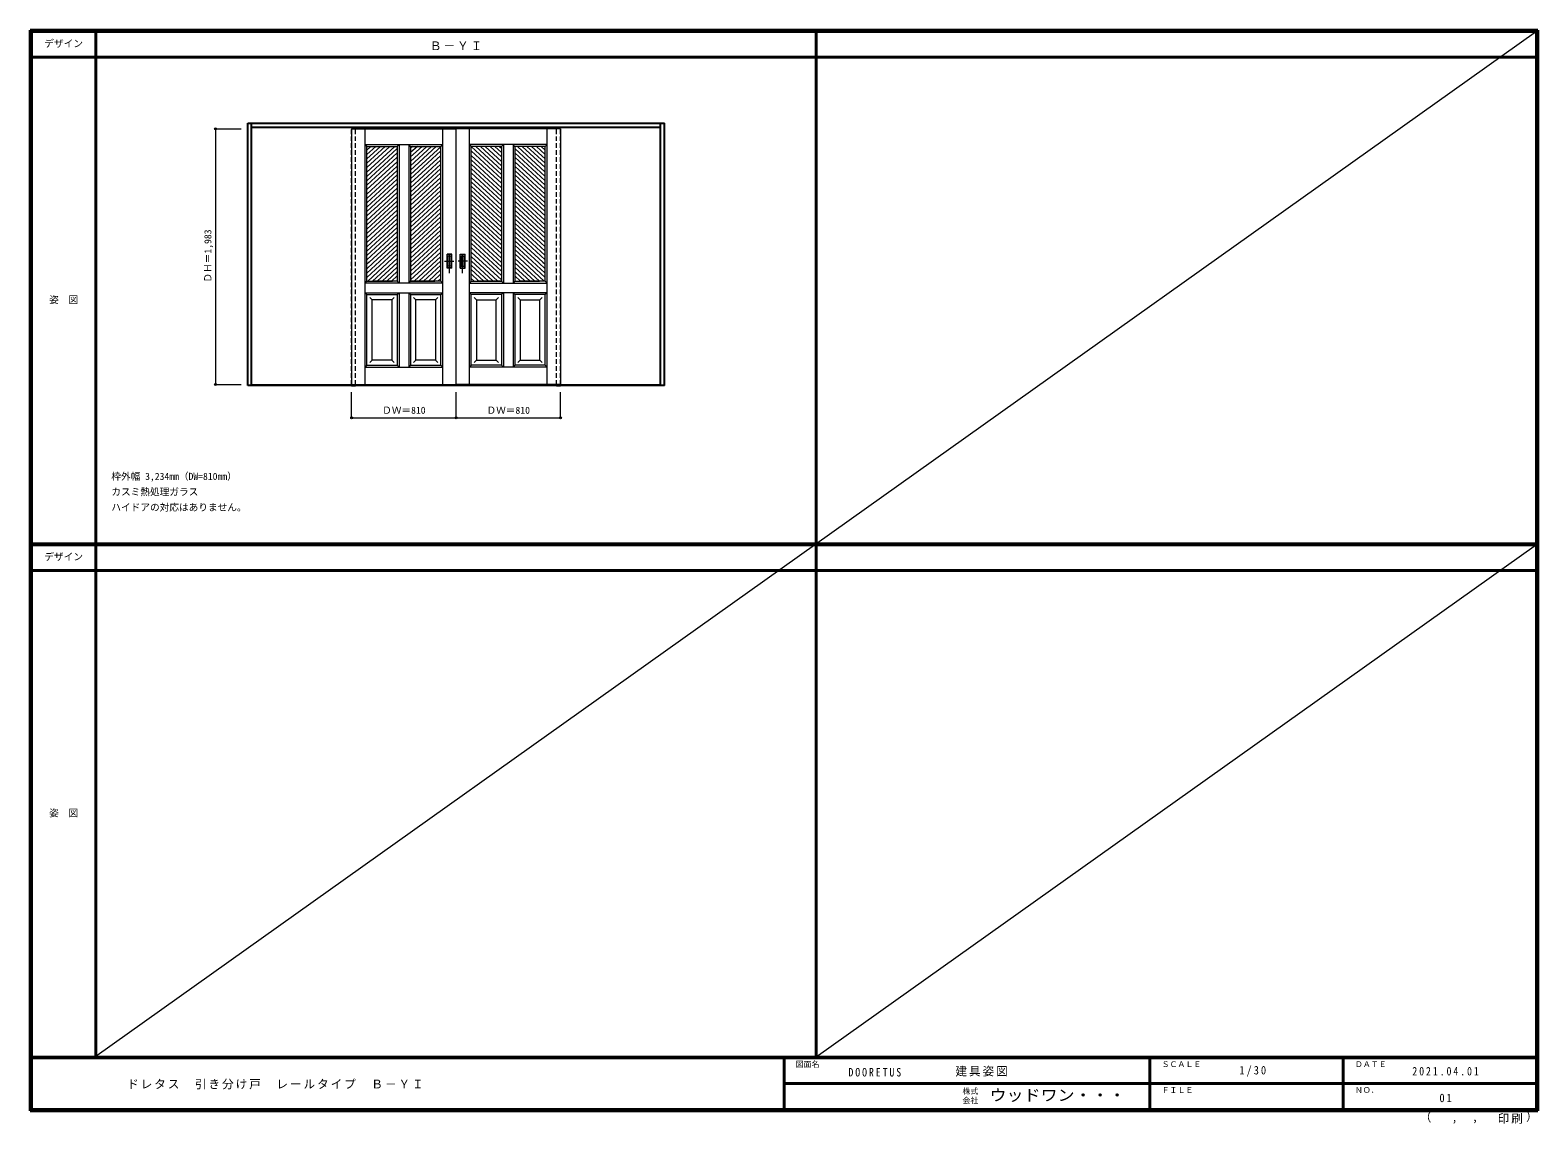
# Model space of a CAD drawing. Units: millimetres, scale not verified. Extents: x -6000 to 5700, y -4307 to 4175.
import ezdxf
from ezdxf.enums import TextEntityAlignment as Align

# ---------------------------------------------------------------- set-up
doc = ezdxf.new("R2010")
doc.units = ezdxf.units.MM
doc.header["$LTSCALE"] = 30
doc.header["$PDMODE"] = 32
doc.header["$PDSIZE"] = 15
doc.linetypes.add('CHAIN1', pattern=[8, 5, -1, 1, -1])
doc.linetypes.add('DASHED1', pattern=[1.8, 1.2, -0.6])
for name, color, linetype, lineweight in [('0-2_扉', 7, 'Continuous', 18), ('0-4_枠', 3, 'Continuous', 25), ('0-6_引手', 7, 'Continuous', 18), ('0-B_寸法', 4, 'Continuous', 9), ('0-C_ハッチ', 4, 'Continuous', 9), ('F-1_枠', 6, 'Continuous', 40), ('F-A_文字', 7, 'Continuous', 18)]:
    doc.layers.add(name, color=color, linetype=linetype, lineweight=lineweight)
doc.layers.add('0-A_文字', color=7, linetype='Continuous')
doc.styles.add('ＭＳ ゴシック', font='')
doc.styles.get('ＭＳ ゴシック').set_extended_font_data('MS Gothic')

msp = doc.modelspace()

# ---------------------------------------------------------------- linework, layer by layer
at = {"layer": '0-2_扉', "color": 4, "linetype": 'DASHED1', "lineweight": 9}
for p, q in [((-3505, 1425.5), (-3505, 3423)), ((-3475, 1425.5), (-3475, 3423)), ((-1915, 1425.5), (-1915, 3423)), ((-1885, 1425.5), (-1885, 3423))]:
    msp.add_line(p, q, dxfattribs=at)
at = {"layer": '0-2_扉'}
for p, q in [((-3505, 3409), (-3505, 1426)), ((-3505, 3409), (-2698, 3409)), ((-3401.5, 1426), (-3401.5, 3409)), ((-2798.5, 1426), (-2798.5, 3409)), ((-2695, 3409), (-2698, 3409)), ((-2695, 1426), (-2695, 3409)), ((-2695, 1426), (-2695, 3409)), ((-2695, 3409), (-2692, 3409)), ((-1885, 3409), (-2692, 3409)), ((-2591.5, 1426), (-2591.5, 3409)), ((-1988.5, 1426), (-1988.5, 3409)), ((-1885, 3409), (-1885, 1426)), ((-3401.5, 3289), (-3060, 3289)), ((-3152.5, 3274), (-3137.5, 3289)), ((-3137.5, 3289), (-3137.5, 2214)), ((-3062.5, 3289), (-3062.5, 2214)), ((-3047.5, 3274), (-3062.21, 3288.71)), ((-3060, 3289), (-2798.5, 3289)), ((-2798.5, 3289), (-2813.5, 3274)), ((-2591.5, 3289), (-2576.5, 3274)), ((-2330, 3289), (-2591.5, 3289)), ((-2342.5, 3274), (-2327.79, 3288.71)), ((-1988.5, 3289), (-2330, 3289)), ((-2327.5, 3289), (-2327.5, 2214)), ((-2237.5, 3274), (-2252.5, 3289)), ((-2252.5, 3289), (-2252.5, 2214)), ((-3386.5, 2360.24), (-3386.5, 3274)), ((-3152.5, 3274), (-3152.5, 2986)), ((-3047.5, 3274), (-3047.5, 2986)), ((-3047.5, 3274), (-2813.5, 3274)), ((-2813.5, 2229), (-2813.5, 3274)), ((-2342.5, 3274), (-2576.5, 3274)), ((-2576.5, 2229), (-2576.5, 3274)), ((-2342.5, 3274), (-2342.5, 2986)), ((-2237.5, 3274), (-2237.5, 2986)), ((-2003.5, 2360.24), (-2003.5, 3274)), ((-3386.31, 3091), (-3386.5, 3091)), ((-2003.69, 3091), (-2003.5, 3091)), ((-3152.5, 2986), (-3152.5, 2229)), ((-3047.5, 2986), (-3047.5, 2229)), ((-2342.5, 2986), (-2342.5, 2229)), ((-2237.5, 2986), (-2237.5, 2229)), ((-3386.5, 2229), (-3386.5, 2371.05)), ((-2003.5, 2229), (-2003.5, 2371.05)), ((-3401.5, 2214), (-3386.5, 2229)), ((-3386.5, 2229), (-3187.5, 2229)), ((-3152.5, 2229), (-3341.5, 2229)), ((-3152.5, 2229), (-3137.5, 2214)), ((-3062.5, 2214), (-3047.5, 2229)), ((-3047.5, 2229), (-2858.5, 2229)), ((-2813.5, 2229), (-3047.5, 2229)), ((-2576.5, 2229), (-2342.5, 2229)), ((-2342.5, 2229), (-2531.5, 2229)), ((-2327.5, 2214), (-2342.5, 2229)), ((-2237.5, 2229), (-2252.5, 2214)), ((-2237.5, 2229), (-2048.5, 2229)), ((-2003.5, 2229), (-2202.5, 2229)), ((-1988.5, 2214), (-2003.5, 2229)), ((-3062.5, 2214), (-3401.5, 2214)), ((-3401.5, 2139), (-3062.5, 2139)), ((-3386.5, 1576), (-3386.5, 2124)), ((-3152.5, 2124), (-3137.5, 2139)), ((-3152.5, 2124), (-3152.5, 1576)), ((-3137.5, 2139), (-3137.5, 1561)), ((-3062.5, 2139), (-3062.5, 1561)), ((-3062.5, 2139), (-3047.5, 2124)), ((-3062.5, 2139), (-2798.5, 2139)), ((-3047.5, 2124), (-3047.5, 1576)), ((-3047.5, 2124), (-2813.5, 2124)), ((-2327.5, 2139), (-2591.5, 2139)), ((-2342.5, 2124), (-2576.5, 2124)), ((-2327.5, 2139), (-2342.5, 2124)), ((-2342.5, 2124), (-2342.5, 1576)), ((-2327.5, 2214), (-1988.5, 2214)), ((-2327.5, 2139), (-2327.5, 1561)), ((-1988.5, 2139), (-2327.5, 2139)), ((-2252.5, 2139), (-2252.5, 1561)), ((-2237.5, 2124), (-2252.5, 2139)), ((-2237.5, 2124), (-2237.5, 1576)), ((-2003.5, 1576), (-2003.5, 2124)), ((-3346.46, 2084), (-3364.14, 2101.68)), ((-3192.46, 2084), (-3346.5, 2084)), ((-3346.5, 1616), (-3346.5, 2084)), ((-3192.5, 2084), (-3192.5, 1616)), ((-3192.46, 2084), (-3174.79, 2101.68)), ((-3007.5, 2084), (-3025.18, 2101.68)), ((-3007.5, 1617.43), (-3007.5, 2084)), ((-2853.5, 2084), (-3007.5, 2084)), ((-2853.5, 2084), (-2835.82, 2101.68)), ((-2853.5, 2084), (-2853.5, 1616)), ((-2536.5, 2084), (-2554.18, 2101.68)), ((-2536.5, 2084), (-2382.5, 2084)), ((-2536.5, 2084), (-2536.5, 1616)), ((-2382.5, 2084), (-2364.82, 2101.68)), ((-2382.5, 1617.43), (-2382.5, 2084)), ((-2197.54, 2084), (-2215.21, 2101.68)), ((-2197.54, 2084), (-2043.5, 2084)), ((-2197.5, 2084), (-2197.5, 1616)), ((-2043.54, 2084), (-2025.86, 2101.68)), ((-2043.5, 1616), (-2043.5, 2084)), ((-3386.5, 1576), (-3152.5, 1576)), ((-3346.5, 1616), (-3364.18, 1598.32)), ((-3346.5, 1616), (-3346.5, 1617.43)), ((-3192.5, 1616), (-3346.5, 1616)), ((-3192.5, 1616), (-3174.82, 1598.32)), ((-3152.5, 1576), (-3137.5, 1561)), ((-3047.5, 1576), (-3062.5, 1561)), ((-3062.5, 1561), (-2798.5, 1561)), ((-3007.5, 1616), (-3025.18, 1598.32)), ((-3007.5, 1616), (-3007.5, 1617.43)), ((-2853.5, 1616), (-3007.5, 1616)), ((-2853.5, 1616), (-2835.82, 1598.32)), ((-2327.5, 1561), (-2591.5, 1561)), ((-2536.5, 1616), (-2554.18, 1598.32)), ((-2536.5, 1616), (-2382.5, 1616)), ((-2382.5, 1616), (-2382.5, 1617.43)), ((-2382.5, 1616), (-2364.82, 1598.32)), ((-2342.5, 1576), (-2327.5, 1561)), ((-2237.5, 1576), (-2252.5, 1561)), ((-2003.5, 1576), (-2237.5, 1576)), ((-2197.5, 1616), (-2215.18, 1598.32)), ((-2197.5, 1616), (-2043.5, 1616)), ((-2043.5, 1616), (-2043.5, 1617.43)), ((-2043.5, 1616), (-2025.82, 1598.32)), ((-3505, 1426), (-2698, 1426)), ((-2695, 1426), (-2698, 1426)), ((-2695, 1426), (-2692, 1426)), ((-1885, 1426), (-2692, 1426))]:
    msp.add_line(p, q, dxfattribs=at)
for points in [[(-3401.5, 3289), (-3386.5, 3274), (-3152.5, 3274)], [(-1988.5, 3289), (-2003.5, 3274), (-2237.5, 3274)], [(-2813.5, 2229), (-2798.5, 2214), (-3062.5, 2214)], [(-2576.5, 2229), (-2591.5, 2214), (-2327.5, 2214)], [(-3401.5, 2139), (-3386.5, 2124), (-3152.5, 2124)], [(-2813.5, 1576), (-2813.5, 2124), (-2798.5, 2139)], [(-2576.5, 1576), (-2576.5, 2124), (-2591.5, 2139)], [(-1988.5, 2139), (-2003.5, 2124), (-2237.5, 2124)], [(-3386.5, 1576), (-3401.5, 1561), (-3062.5, 1561)], [(-3047.5, 1576), (-2813.5, 1576), (-2798.5, 1561)], [(-2342.5, 1576), (-2576.5, 1576), (-2591.5, 1561)], [(-2003.5, 1576), (-1988.5, 1561), (-2327.5, 1561)]]:
    msp.add_lwpolyline(points, dxfattribs=at)
at = {"layer": '0-4_枠'}
for p, q in [((-4312, 1418), (-4312, 3453)), ((-4312, 3453), (-1078, 3453)), ((-4282, 1418), (-4282, 3453)), ((-4282, 3423), (-1108, 3423)), ((-1108, 1418), (-1108, 3453)), ((-1078, 1418), (-1078, 3453)), ((-4282, 1418), (-4312, 1418)), ((-1108, 1421), (-4282, 1421)), ((-1108, 1418), (-4282, 1418)), ((-3505, 1426), (-3505, 1418)), ((-3505, 1418), (-3475, 1418)), ((-3475, 1426), (-3475, 1418)), ((-1915, 1426), (-1915, 1418)), ((-1915, 1418), (-1885, 1418)), ((-1885, 1426), (-1885, 1418)), ((-1078, 1418), (-1108, 1418))]:
    msp.add_line(p, q, dxfattribs=at)
at = {"layer": '0-6_引手', "linetype": 'CHAIN1'}
for p, q in [((-2746, 2291.27), (-2746, 2462.12)), ((-2644, 2291.27), (-2644, 2462.12)), ((-2784.07, 2383.5), (-2711.56, 2383.5)), ((-2605.93, 2383.5), (-2678.44, 2383.5))]:
    msp.add_line(p, q, dxfattribs=at)
at = {"layer": '0-6_引手'}
for p, q in [((-2727, 2438.5), (-2765, 2438.5)), ((-2765, 2328.5), (-2765, 2438.5)), ((-2733.5, 2422.5), (-2758.5, 2422.5)), ((-2758.5, 2344.5), (-2758.5, 2422.5)), ((-2733.5, 2344.5), (-2758.5, 2344.5)), ((-2733.5, 2344.5), (-2733.5, 2422.5)), ((-2727, 2328.5), (-2727, 2438.5)), ((-2663, 2438.5), (-2625, 2438.5)), ((-2663, 2328.5), (-2663, 2438.5)), ((-2656.5, 2422.5), (-2631.5, 2422.5)), ((-2656.5, 2344.5), (-2656.5, 2422.5)), ((-2656.5, 2344.5), (-2631.5, 2344.5)), ((-2631.5, 2344.5), (-2631.5, 2422.5)), ((-2625, 2328.5), (-2625, 2438.5)), ((-2727, 2328.5), (-2765, 2328.5)), ((-2663, 2328.5), (-2625, 2328.5))]:
    msp.add_line(p, q, dxfattribs=at)
at = {"layer": '0-6_引手', "linetype": 'DASHED1'}
for p, q in [((-2762, 2332.5), (-2762, 2434.5)), ((-2628, 2332.5), (-2628, 2434.5)), ((-2730, 2332.5), (-2762, 2332.5)), ((-2660, 2332.5), (-2628, 2332.5))]:
    msp.add_line(p, q, dxfattribs=at)
for points in [[(-2730, 2332.5), (-2730, 2434.5), (-2762, 2434.5)], [(-2660, 2332.5), (-2660, 2434.5), (-2628, 2434.5)]]:
    msp.add_lwpolyline(points, dxfattribs=at)
at = {"layer": '0-B_寸法'}
for p, q in [((-4562, 3409), (-4362, 3409)), ((-4562, 3409), (-4562, 1426)), ((-4562, 1426), (-4362, 1426)), ((-3505, 1168), (-3505, 1368)), ((-2695, 1168), (-2695, 1368)), ((-1885, 1168), (-1885, 1368)), ((-3505, 1168), (-1885, 1168))]:
    msp.add_line(p, q, dxfattribs=at)
at = {"layer": '0-B_寸法', "color": 7}
for p in [(-4562, 3409), (-4562, 1426), (-3505, 1168), (-2695, 1168), (-1885, 1168)]:
    msp.add_point(p, dxfattribs=at)
at = {"layer": '0-C_ハッチ'}
for p, q in [((-3171.17, 3274), (-3386.5, 3074.62)), ((-3355.15, 3274), (-3386.5, 3244.97)), ((-3207.97, 3274), (-3386.5, 3108.69)), ((-3244.76, 3274), (-3386.5, 3142.76)), ((-3281.56, 3274), (-3386.5, 3176.83)), ((-3318.36, 3274), (-3386.5, 3210.9)), ((-3152.5, 3257.21), (-3386.5, 3040.55)), ((-3152.5, 3223.14), (-3386.5, 3006.48)), ((-3152.5, 3189.07), (-3386.5, 2972.41)), ((-3032.19, 3274), (-3047.5, 3259.82)), ((-2885, 3274), (-3047.5, 3123.54)), ((-2921.79, 3274), (-3047.5, 3157.61)), ((-2958.59, 3274), (-3047.5, 3191.68)), ((-2995.39, 3274), (-3047.5, 3225.75)), ((-2848.2, 3274), (-3047.5, 3089.46)), ((-2811.4, 3274), (-3047.5, 3055.39)), ((-2813.5, 3237.99), (-3047.5, 3021.32)), ((-2813.5, 3203.92), (-3047.5, 2987.25)), ((-2813.5, 3169.85), (-3047.5, 2953.18)), ((-2578.6, 3274), (-2342.5, 3055.39)), ((-2576.5, 3237.99), (-2342.5, 3021.32)), ((-2576.5, 3203.92), (-2342.5, 2987.25)), ((-2576.5, 3169.85), (-2342.5, 2953.18)), ((-2541.8, 3274), (-2342.5, 3089.46)), ((-2505, 3274), (-2342.5, 3123.54)), ((-2468.21, 3274), (-2342.5, 3157.61)), ((-2431.41, 3274), (-2342.5, 3191.68)), ((-2394.61, 3274), (-2342.5, 3225.75)), ((-2357.82, 3274), (-2342.5, 3259.82)), ((-2237.5, 3257.21), (-2003.5, 3040.55)), ((-2237.5, 3223.14), (-2003.5, 3006.48)), ((-2237.5, 3189.07), (-2003.5, 2972.41)), ((-2218.83, 3274), (-2003.5, 3074.62)), ((-2182.03, 3274), (-2003.5, 3108.69)), ((-2145.24, 3274), (-2003.5, 3142.76)), ((-2108.44, 3274), (-2003.5, 3176.83)), ((-2071.64, 3274), (-2003.5, 3210.9)), ((-2034.85, 3274), (-2003.5, 3244.97)), ((-3152.5, 3155), (-3386.5, 2938.33)), ((-3152.5, 3120.93), (-3386.5, 2904.26)), ((-3152.5, 3086.86), (-3386.5, 2870.19)), ((-3152.5, 3052.79), (-3386.5, 2836.12)), ((-2813.5, 3135.78), (-3047.5, 2919.11)), ((-2813.5, 3101.7), (-3047.5, 2885.04)), ((-2813.5, 3067.63), (-3047.5, 2850.97)), ((-2576.5, 3135.78), (-2342.5, 2919.11)), ((-2576.5, 3101.7), (-2342.5, 2885.04)), ((-2576.5, 3067.63), (-2342.5, 2850.97)), ((-2237.5, 3155), (-2003.5, 2938.33)), ((-2237.5, 3120.93), (-2003.5, 2904.26)), ((-2237.5, 3086.86), (-2003.5, 2870.19)), ((-2237.5, 3052.79), (-2003.5, 2836.12)), ((-3152.5, 3018.72), (-3386.5, 2802.05)), ((-3152.5, 2984.65), (-3386.5, 2767.98)), ((-3152.5, 2950.58), (-3386.5, 2733.91)), ((-2813.5, 3033.56), (-3047.5, 2816.9)), ((-2813.5, 2999.49), (-3047.5, 2782.82)), ((-2813.5, 2965.42), (-3047.5, 2748.75)), ((-2813.5, 2931.35), (-3047.5, 2714.68)), ((-2576.5, 3033.56), (-2342.5, 2816.9)), ((-2576.5, 2999.49), (-2342.5, 2782.82)), ((-2576.5, 2965.42), (-2342.5, 2748.75)), ((-2576.5, 2931.35), (-2342.5, 2714.68)), ((-2237.5, 3018.72), (-2003.5, 2802.05)), ((-2237.5, 2984.65), (-2003.5, 2767.98)), ((-2237.5, 2950.58), (-2003.5, 2733.91)), ((-3152.5, 2916.5), (-3386.5, 2699.84)), ((-3152.5, 2882.43), (-3386.5, 2665.77)), ((-3152.5, 2848.36), (-3386.5, 2631.7)), ((-3152.5, 2814.29), (-3386.5, 2597.62)), ((-2813.5, 2897.28), (-3047.5, 2680.61)), ((-2813.5, 2863.21), (-3047.5, 2646.54)), ((-2813.5, 2829.14), (-3047.5, 2612.47)), ((-2576.5, 2897.28), (-2342.5, 2680.61)), ((-2576.5, 2863.21), (-2342.5, 2646.54)), ((-2576.5, 2829.14), (-2342.5, 2612.47)), ((-2237.5, 2916.5), (-2003.5, 2699.84)), ((-2237.5, 2882.43), (-2003.5, 2665.77)), ((-2237.5, 2848.36), (-2003.5, 2631.7)), ((-2237.5, 2814.29), (-2003.5, 2597.62)), ((-3152.5, 2780.22), (-3386.5, 2563.55)), ((-3152.5, 2746.15), (-3386.5, 2529.48)), ((-3152.5, 2712.08), (-3386.5, 2495.41)), ((-2813.5, 2795.07), (-3047.5, 2578.4)), ((-2813.5, 2760.99), (-3047.5, 2544.33)), ((-2813.5, 2726.92), (-3047.5, 2510.26)), ((-2813.5, 2692.85), (-3047.5, 2476.19)), ((-2576.5, 2795.07), (-2342.5, 2578.4)), ((-2576.5, 2760.99), (-2342.5, 2544.33)), ((-2576.5, 2726.92), (-2342.5, 2510.26)), ((-2576.5, 2692.85), (-2342.5, 2476.19)), ((-2237.5, 2780.22), (-2003.5, 2563.55)), ((-2237.5, 2746.15), (-2003.5, 2529.48)), ((-2237.5, 2712.08), (-2003.5, 2495.41)), ((-3152.5, 2678.01), (-3386.5, 2461.34)), ((-3152.5, 2643.94), (-3386.5, 2427.27)), ((-3152.5, 2609.86), (-3386.5, 2393.2)), ((-3152.5, 2575.79), (-3368.23, 2376.04)), ((-2813.5, 2658.78), (-3047.5, 2442.11)), ((-2813.5, 2624.71), (-3047.5, 2408.04)), ((-2813.5, 2590.64), (-3047.5, 2373.97)), ((-2576.5, 2658.78), (-2342.5, 2442.11)), ((-2576.5, 2624.71), (-2342.5, 2408.04)), ((-2576.5, 2590.64), (-2342.5, 2373.97)), ((-2237.5, 2678.01), (-2003.5, 2461.34)), ((-2237.5, 2643.94), (-2003.5, 2427.27)), ((-2237.5, 2609.86), (-2003.5, 2393.2)), ((-2237.5, 2575.79), (-2021.77, 2376.04)), ((-3152.5, 2507.65), (-3386.5, 2290.98)), ((-3152.5, 2473.58), (-3386.5, 2256.91)), ((-3152.5, 2541.72), (-3337.82, 2370.13)), ((-2813.5, 2556.57), (-3047.5, 2339.9)), ((-2813.5, 2522.5), (-3047.5, 2305.83)), ((-2813.5, 2488.43), (-3047.5, 2271.76)), ((-2576.5, 2556.57), (-2342.5, 2339.9)), ((-2576.5, 2522.5), (-2342.5, 2305.83)), ((-2576.5, 2488.43), (-2342.5, 2271.76)), ((-2237.5, 2541.72), (-2052.19, 2370.13)), ((-2237.5, 2507.65), (-2003.5, 2290.98)), ((-2237.5, 2473.58), (-2003.5, 2256.91)), ((-3368.23, 2376.04), (-3386.5, 2359.13)), ((-3337.82, 2370.13), (-3386.5, 2325.06)), ((-3152.5, 2439.51), (-3379.85, 2229)), ((-3152.5, 2405.44), (-3343.05, 2229)), ((-3152.5, 2371.37), (-3306.26, 2229)), ((-2813.5, 2454.35), (-3047.5, 2237.69)), ((-2813.5, 2420.28), (-3020.09, 2229)), ((-2813.5, 2386.21), (-2983.29, 2229)), ((-2813.5, 2352.14), (-2946.49, 2229)), ((-2576.5, 2454.35), (-2342.5, 2237.69)), ((-2576.5, 2420.28), (-2369.91, 2229)), ((-2576.5, 2386.21), (-2406.71, 2229)), ((-2576.5, 2352.14), (-2443.51, 2229)), ((-2237.5, 2439.51), (-2010.15, 2229)), ((-2237.5, 2405.44), (-2046.95, 2229)), ((-2237.5, 2371.37), (-2083.74, 2229)), ((-2052.19, 2370.13), (-2003.5, 2325.06)), ((-2021.77, 2376.04), (-2003.5, 2359.13)), ((-3152.5, 2337.3), (-3269.46, 2229)), ((-3152.5, 2303.23), (-3232.66, 2229)), ((-3152.5, 2269.15), (-3195.87, 2229)), ((-2813.5, 2318.07), (-2909.7, 2229)), ((-2813.5, 2284), (-2872.9, 2229)), ((-2813.5, 2249.93), (-2836.1, 2229)), ((-2576.5, 2318.07), (-2480.3, 2229)), ((-2576.5, 2284), (-2517.1, 2229)), ((-2576.5, 2249.93), (-2553.9, 2229)), ((-2237.5, 2337.3), (-2120.54, 2229)), ((-2237.5, 2303.23), (-2157.34, 2229)), ((-2237.5, 2269.15), (-2194.13, 2229))]:
    msp.add_line(p, q, dxfattribs=at)
at = {"layer": 'F-1_枠'}
for p, q in [((-6000, 4175), (5700, 4175)), ((-6000, 4175), (-6000, -4205)), ((-6000, 4170), (5700, 4170)), ((-6000, 4165), (5700, 4165)), ((-5995, 4175), (-5995, -4205)), ((-5990, 4175), (-5990, -4205)), ((-5490, 4175), (-5490, -3790)), ((100, -3790), (100, 4175)), ((5690, 4175), (5690, -4205)), ((5695, 4175), (5695, -4205)), ((5700, 4175), (5700, -4205)), ((-6000, 3965), (5700, 3965)), ((-6000, 190.5), (5700, 190.5)), ((-6000, 187.5), (5700, 187.5)), ((-6000, 184.5), (5700, 184.5)), ((-6000, -15.5), (5700, -15.5)), ((5700, -3790), (-6000, -3790)), ((5700, -3795), (-6000, -3795)), ((-150, -3795), (-150, -4195)), ((2690, -3795), (2690, -4195)), ((4190, -3795), (4190, -4195)), ((-150, -3995), (5690, -3995.01)), ((5700, -4195), (-6000, -4195)), ((5700, -4200), (-6000, -4200)), ((5700, -4205), (-6000, -4205))]:
    msp.add_line(p, q, dxfattribs=at)
at = {"layer": 'F-A_文字'}
for p, q in [((5690, 4165), (-5498.44, -3790)), ((5690, 184.5), (100, -3790))]:
    msp.add_line(p, q, dxfattribs=at)

# ---------------------------------------------------------------- texts
at = {"layer": '0-A_文字', "style": 'ＭＳ ゴシック'}
for s, p in [('ＤＷ＝810', (-3268.75, 1183)), ('ＤＷ＝810', (-2458.75, 1183)), ('枠外幅 3,234mm（DW=810mm）', (-5370, 670.5)), ('カスミ熱処理ガラス', (-5370, 550.5)), ('ハイドアの対応はありません。', (-5370, 430.5))]:
    msp.add_text(s, height=54.99, dxfattribs=at).set_placement(p, align=Align.BOTTOM_LEFT)
at = {"layer": '0-A_文字', "insert": (-2897.5, 4020), "char_height": 65.98, "attachment_point": 7, "style": 'ＭＳ ゴシック'}
msp.add_mtext('\\T1.17;Ｂ－ＹＩ', dxfattribs=at)
at = {"layer": '0-B_寸法', "color": 7, "style": 'ＭＳ ゴシック'}
msp.add_text('ＤＨ＝1,983', height=54.99, rotation=90, dxfattribs=at).set_placement((-4577, 2217.25), align=Align.BOTTOM_LEFT)
at = {"layer": 'F-A_文字', "style": 'ＭＳ ゴシック'}
for s, height, p in [('デザイン', 54.99, (-5890, 4027.5)), ('姿\u3000図', 54.99, (-5852.5, 2040.25)), ('デザイン', 54.99, (-5890, 47)), ('姿\u3000図', 54.99, (-5852.5, -1940.25)), ('図面名', 43.99, (-60, -3880)), ('ＳＣＡＬＥ', 43.99, (2780, -3880)), ('ＤＡＴＥ', 43.99, (4280, -3880)), ('株式', 43.99, (1235, -4089)), ('ＦＩＬＥ', 43.99, (2780, -4080)), ('ＮＯ．', 43.99, (4280, -4080)), ('会社', 43.99, (1235, -4161)), ('（', 65.98, (4784.03, -4308.31)), ('）', 65.98, (5608.4, -4304.13)), (',', 65.98, (5031.28, -4308.31)), (',', 65.98, (5190.2, -4305.53))]:
    msp.add_text(s, height=height, dxfattribs=at).set_placement(p, align=Align.BOTTOM_LEFT)
at = {"layer": 'F-A_文字', "style": 'ＭＳ ゴシック', "width": 1.1}
msp.add_text('ウッドワン・・・', height=87.98, dxfattribs=at).set_placement((1445, -4155), align=Align.BOTTOM_LEFT)
at = {"layer": 'F-A_文字', "char_height": 65.98, "attachment_point": 7, "style": 'ＭＳ ゴシック'}
for s, insert in [('\\T1.17;建具姿図', (1180.42, -3940)), ('\\T1.38;\\W0.9;1/30', (3383.75, -3940)), ('\\T1.17;ドレタス\u3000引き分け戸\u3000レールタイプ\u3000Ｂ－ＹＩ', (-5247.55, -4040)), ('\\T1.39;\\W0.85;DOORETUS', (350, -3940.79)), ('\\T1.39;\\W0.85;2021.04.01', (4726.25, -3932.5)), ('\\T1.36;\\W0.9;01', (4936.25, -4140)), ('\\T1.17;印刷', (5388.15, -4306.92))]:
    msp.add_mtext(s, dxfattribs=dict(at, insert=insert))

doc.saveas('drawing.dxf')
